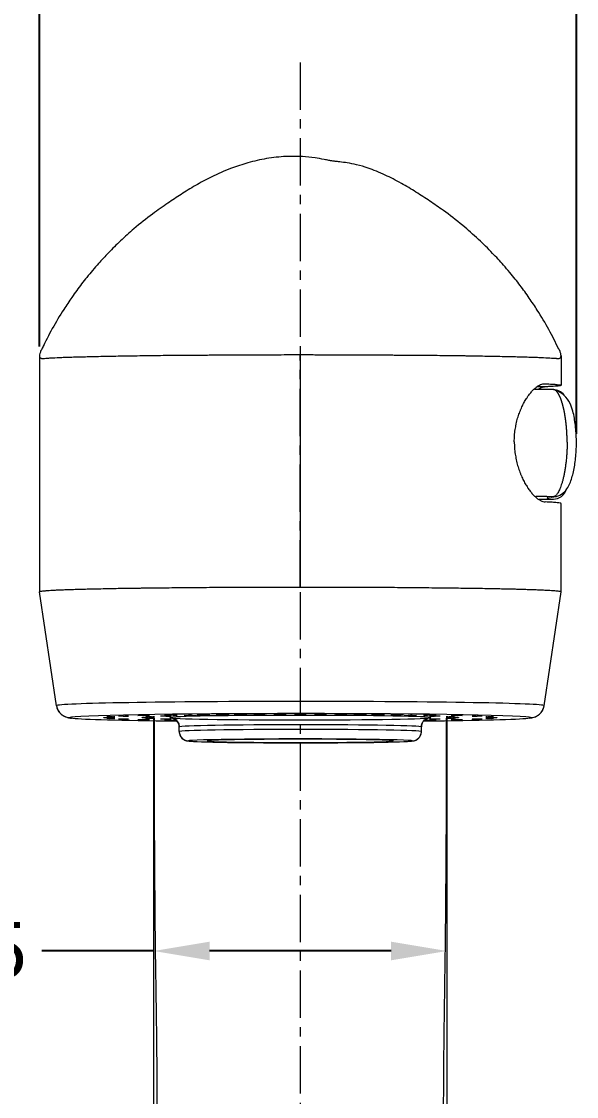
# Model space of a CAD drawing. Header units: millimetres. Extents: x 7368 to 7962, y 1333 to 2173.
# Drawn here: x 7427.4 to 7487, y 1880.9 to 1996.4 of the extents above; entities that cross this region are included whole.
import ezdxf

# ---------------------------------------------------------------- set-up
doc = ezdxf.new("R2010")
doc.units = ezdxf.units.MM
doc.linetypes.add('CENTERX2', pattern=[20.32, 12.7, -2.54, 2.54, -2.54])
doc.layers.get('Defpoints').update_dxf_attribs({"color": 3})
doc.layers.add('CENTER', color=1, linetype='CENTERX2', lineweight=15)
doc.layers.add('DIM', color=3, linetype='Continuous', lineweight=9)
doc.styles.get("Standard").update_dxf_attribs({"font": 'arial.ttf'})
doc.dimstyles.new('DIMSTYLE_1', dxfattribs={"dimtxt": 6, "dimasz": 6, "dimexe": 1, "dimexo": 1, "dimgap": 2, "dimtad": 1, "dimtih": 1, "dimtoh": 1, "dimdec": 1, "dimdsep": 46, "dimtxsty": 'Standard', "dimcen": 0, "dimclrd": 3, "dimclre": 3, "dimclrt": 4, "dimazin": 0, "dimtp": 0.3, "dimtm": 0.3, "dimtfac": 1, "dimtdec": 1, "dimtofl": 0, "dimtmove": 0, "dimatfit": 3, "dimfxl": 1, "dimtolj": 1, "dimtzin": 0, "dimarcsym": 0})

# ---------------------------------------------------------------- blocks, each defined once
blk = doc.blocks.new('*D37')
at = {"layer": 'Defpoints', "color": 0, "transparency": 16777216}
for p in [(7487.02, 2011.3), (7429.37, 1960.51), (7487.02, 1951.14)]:
    blk.add_point(p, dxfattribs=at)
at = {"layer": 'DIM', "color": 3, "lineweight": -2, "transparency": 16777216}
for p, q in [((7429.37, 1961.51), (7429.37, 2012.3)), ((7487.02, 1952.14), (7487.02, 2012.3)), ((7435.37, 2011.3), (7448.4, 2011.3)), ((7481.02, 2011.3), (7467.99, 2011.3))]:
    blk.add_line(p, q, dxfattribs=at)
at = {"layer": 'DIM', "color": 3, "transparency": 16777216}
for points in [[(7435.37, 2012.3), (7435.37, 2010.3), (7429.37, 2011.3)], [(7481.02, 2012.3), (7481.02, 2010.3), (7487.02, 2011.3)]]:
    blk.add_solid(points, dxfattribs=at)
at = {"layer": 'DIM', "color": 4, "transparency": 16777216, "insert": (7458.2, 2011.3), "char_height": 6, "attachment_point": 5}
blk.add_mtext('\\A1;57.6', dxfattribs=at)
blk = doc.blocks.new('*D38')
at = {"layer": 'Defpoints', "color": 0, "transparency": 16777216}
for p in [(7441.62, 1896.57), (7473.12, 1896.57), (7473.12, 1896.57)]:
    blk.add_point(p, dxfattribs=at)
at = {"layer": 'DIM', "color": 3, "lineweight": -2, "transparency": 16777216}
for p, q in [((7441.62, 1896.57), (7429.62, 1896.57)), ((7467.12, 1896.57), (7447.62, 1896.57))]:
    blk.add_line(p, q, dxfattribs=at)
at = {"layer": 'DIM', "color": 3, "transparency": 16777216}
for points in [[(7447.62, 1897.57), (7447.62, 1895.57), (7441.62, 1896.57)], [(7467.12, 1897.57), (7467.12, 1895.57), (7473.12, 1896.57)]]:
    blk.add_solid(points, dxfattribs=at)
at = {"layer": 'DIM', "color": 4, "transparency": 16777216, "insert": (7416.54, 1896.57), "char_height": 6, "attachment_point": 5}
blk.add_mtext('\\A1;%%C31.5', dxfattribs=at)

msp = doc.modelspace()

# ---------------------------------------------------------------- linework, layer by layer
at = {"linetype": 'Continuous', "lineweight": 18, "extrusion": (0, 1, 0)}
for p, q in [((7429.37, 1960.51), (7429.37, 1947.82)), ((7429.37, 1947.82), (7429.37, 1935.14)), ((7485.37, 1935.14), (7485.37, 1944.64)), ((7431.18, 1922.92), (7429.37, 1935.14)), ((7483.56, 1922.92), (7485.37, 1935.14)), ((7436.28, 1921.63), (7436.28, 1921.65)), ((7436.28, 1921.65), (7436.88, 1921.65)), ((7436.88, 1921.63), (7436.28, 1921.63)), ((7437.2, 1921.71), (7436.61, 1921.71)), ((7436.61, 1921.58), (7437.2, 1921.58)), ((7436.87, 1921.73), (7437.46, 1921.73)), ((7436.87, 1921.65), (7436.87, 1921.64)), ((7436.87, 1921.56), (7436.87, 1921.58)), ((7437.46, 1921.56), (7436.87, 1921.56)), ((7437.2, 1921.73), (7437.2, 1921.71)), ((7438.4, 1921.78), (7437.85, 1921.78)), ((7438.36, 1921.8), (7438.91, 1921.8)), ((7438.4, 1921.8), (7438.4, 1921.78)), ((7440.43, 1921.84), (7439.94, 1921.85)), ((7440.38, 1921.63), (7440.38, 1921.65)), ((7440.38, 1921.65), (7440.98, 1921.65)), ((7440.98, 1921.63), (7440.38, 1921.63)), ((7440.43, 1921.86), (7440.43, 1921.84)), ((7440.68, 1921.87), (7441.16, 1921.86)), ((7441.38, 1921.71), (7440.8, 1921.71)), ((7440.8, 1921.58), (7441.38, 1921.58)), ((7440.97, 1921.65), (7440.97, 1921.64)), ((7441.12, 1921.73), (7441.7, 1921.73)), ((7441.12, 1921.56), (7441.12, 1921.58)), ((7441.7, 1921.56), (7441.12, 1921.56)), ((7441.38, 1921.73), (7441.38, 1921.71)), ((7442.87, 1921.78), (7442.35, 1921.78)), ((7443.2, 1921.9), (7442.79, 1921.91)), ((7442.87, 1921.8), (7442.87, 1921.78)), ((7442.97, 1921.8), (7443.49, 1921.8)), ((7443.2, 1921.92), (7443.2, 1921.9)), ((7443.72, 1921.92), (7444.13, 1921.92)), ((7445.34, 1921.84), (7444.92, 1921.85)), ((7445.34, 1921.85), (7445.34, 1921.84)), ((7445.8, 1921.86), (7446.23, 1921.85)), ((7446.59, 1921.95), (7446.28, 1921.96)), ((7446.59, 1921.96), (7446.59, 1921.95)), ((7447.37, 1921.97), (7447.67, 1921.96)), ((7448.64, 1921.89), (7448.34, 1921.89)), ((7448.64, 1921.9), (7448.64, 1921.89)), ((7449.42, 1921.91), (7449.72, 1921.9)), ((7450.45, 1921.98), (7450.26, 1921.99)), ((7450.45, 1921.99), (7450.45, 1921.98)), ((7451.45, 1922), (7451.63, 1921.99)), ((7452.53, 1921.92), (7452.37, 1921.93)), ((7452.53, 1921.93), (7452.53, 1921.92)), ((7453.58, 1921.93), (7453.73, 1921.92)), ((7454.61, 1922), (7454.55, 1922.01)), ((7454.61, 1922.01), (7454.61, 1922)), ((7455.79, 1922.01), (7455.85, 1922)), ((7456.75, 1921.93), (7456.75, 1921.94)), ((7458, 1921.94), (7458, 1921.93)), ((7458.89, 1922), (7458.95, 1922.01)), ((7460.13, 1922), (7460.13, 1922.01)), ((7460.2, 1922.01), (7460.13, 1922)), ((7461.01, 1921.92), (7461.16, 1921.93)), ((7462.22, 1921.92), (7462.22, 1921.93)), ((7462.37, 1921.93), (7462.22, 1921.92)), ((7463.11, 1921.99), (7463.29, 1922)), ((7464.3, 1921.98), (7464.3, 1921.99)), ((7464.48, 1921.99), (7464.3, 1921.98)), ((7465.02, 1921.9), (7465.32, 1921.91)), ((7466.11, 1921.89), (7466.11, 1921.9)), ((7466.41, 1921.89), (7466.11, 1921.89)), ((7467.08, 1921.96), (7467.38, 1921.97)), ((7468.16, 1921.95), (7468.16, 1921.96)), ((7468.46, 1921.96), (7468.16, 1921.95)), ((7468.52, 1921.85), (7468.94, 1921.86)), ((7469.4, 1921.84), (7469.4, 1921.85)), ((7469.83, 1921.85), (7469.4, 1921.84)), ((7470.62, 1921.92), (7471.02, 1921.92)), ((7471.25, 1921.8), (7471.77, 1921.8)), ((7471.55, 1921.9), (7471.55, 1921.92)), ((7471.95, 1921.91), (7471.55, 1921.9)), ((7471.88, 1921.78), (7471.88, 1921.8)), ((7472.4, 1921.78), (7471.88, 1921.78)), ((7473.04, 1921.73), (7473.62, 1921.73)), ((7473.62, 1921.56), (7473.04, 1921.56)), ((7473.36, 1921.71), (7473.36, 1921.73)), ((7473.94, 1921.71), (7473.36, 1921.71)), ((7473.36, 1921.58), (7473.94, 1921.58)), ((7473.58, 1921.86), (7474.07, 1921.87)), ((7473.62, 1921.58), (7473.62, 1921.56)), ((7473.76, 1921.65), (7474.36, 1921.65)), ((7474.36, 1921.63), (7473.76, 1921.63)), ((7473.77, 1921.64), (7473.77, 1921.65)), ((7474.32, 1921.84), (7474.32, 1921.86)), ((7474.8, 1921.85), (7474.32, 1921.84)), ((7474.36, 1921.65), (7474.36, 1921.63)), ((7475.84, 1921.8), (7476.38, 1921.8)), ((7476.34, 1921.78), (7476.34, 1921.8)), ((7476.89, 1921.78), (7476.34, 1921.78)), ((7477.28, 1921.73), (7477.87, 1921.73)), ((7477.87, 1921.56), (7477.28, 1921.56)), ((7477.54, 1921.71), (7477.54, 1921.73)), ((7478.13, 1921.71), (7477.54, 1921.71)), ((7477.54, 1921.58), (7478.13, 1921.58)), ((7477.86, 1921.65), (7478.46, 1921.65)), ((7478.46, 1921.63), (7477.86, 1921.63)), ((7477.87, 1921.64), (7477.87, 1921.65)), ((7477.87, 1921.58), (7477.87, 1921.56)), ((7478.46, 1921.65), (7478.46, 1921.63)), ((7437.85, 1921.5), (7438.4, 1921.51)), ((7438.36, 1921.48), (7438.36, 1921.51)), ((7438.91, 1921.49), (7438.36, 1921.48)), ((7439.94, 1921.44), (7440.43, 1921.44)), ((7440.68, 1921.42), (7440.68, 1921.44)), ((7441.16, 1921.42), (7440.68, 1921.42)), ((7442.35, 1921.5), (7442.87, 1921.51)), ((7442.79, 1921.38), (7443.2, 1921.38)), ((7442.97, 1921.49), (7442.97, 1921.51)), ((7443.49, 1921.49), (7442.97, 1921.49)), ((7443.72, 1921.36), (7443.72, 1921.38)), ((7444.13, 1921.37), (7443.72, 1921.36)), ((7444.37, 1920.14), (7444.37, 1920.64)), ((7470.37, 1920.14), (7470.37, 1920.64)), ((7471.02, 1921.36), (7470.62, 1921.37)), ((7471.02, 1921.38), (7471.02, 1921.36)), ((7471.77, 1921.49), (7471.25, 1921.49)), ((7471.55, 1921.38), (7471.95, 1921.38)), ((7471.77, 1921.51), (7471.77, 1921.49)), ((7471.88, 1921.51), (7472.4, 1921.5)), ((7474.07, 1921.42), (7473.58, 1921.42)), ((7474.07, 1921.44), (7474.07, 1921.42)), ((7474.32, 1921.44), (7474.8, 1921.44)), ((7476.38, 1921.48), (7475.84, 1921.49)), ((7476.34, 1921.51), (7476.89, 1921.5)), ((7476.38, 1921.51), (7476.38, 1921.48))]:
    msp.add_line(p, q, dxfattribs=at)
at = {"linetype": 'Continuous', "lineweight": 13, "extrusion": (0, 1, 0)}
msp.add_line((7483.61, 1957.17), (7482.77, 1957.17), dxfattribs=at)
at = {"linetype": 'Continuous', "lineweight": 18}
for centre, major_axis, ratio, start_param, end_param in [((7474.37, 1956.39), (-29.3, 0), 0.017452, 4.35794, 4.430701), ((7484.54, 1955.37), (-0.14, 1.49), 0.983747, 5.286972, 6.185835), ((7484.54, 1946.61), (0.14, 1.49), 0.983747, 3.238943, 4.499678), ((7474.37, 1944.89), (29.3, 0), 0.017452, 1.216347, 1.283914), ((7474.37, 1945.59), (29.3, 0), 0.017452, 5.012685, 5.066838), ((7484.54, 1946.87), (-0.14, 1.49), 0.983747, 3.044243, 3.268179), ((7457.37, 1935.14), (-28, 0), 0.017452, 3.141593, 6.283185), ((7457.37, 1922.92), (26.19, 0), 0.017452, 6.276686, 6.283185), ((7457.37, 1921.64), (24.71, 0), 0.017452, 0, 3.135093), ((7457.37, 1921.64), (-24.71, 0), 0.017452, 0.154256, 1.001173), ((7457.37, 1921.64), (-21.1, 0), 0.017452, 6.25356, 6.31281), ((7457.37, 1921.64), (-21.1, 0), 0.017452, 6.044121, 6.103371), ((7457.37, 1921.64), (-21.1, 0), 0.017452, 0.179814, 0.239065), ((7457.37, 1921.64), (20.5, 0), 0.017452, 3.1111, 3.172085), ((7457.37, 1921.64), (20.5, 0), 0.017452, 2.901661, 2.962646), ((7457.37, 1921.64), (20.5, 0), 0.017452, 3.32054, 3.381525), ((7457.37, 1921.64), (-21.1, 0), 0.017452, 5.834681, 5.893931), ((7457.37, 1921.64), (20.5, 0), 0.017452, 2.692221, 2.753206), ((7457.37, 1921.64), (-21.1, 0), 0.017452, 5.625242, 5.684492), ((7457.37, 1921.64), (-17, 0), 0.017452, 6.246412, 6.319958), ((7457.37, 1921.64), (20.5, 0), 0.017452, 2.482782, 2.543767), ((7457.37, 1921.64), (-17, 0), 0.017452, 5.984613, 6.058159), ((7457.37, 1921.64), (-17, 0), 0.017452, 0.225026, 0.298572), ((7457.37, 1921.64), (16.4, 0), 0.017452, 3.103474, 3.179712), ((7457.37, 1921.64), (16.4, 0), 0.017452, 2.841674, 2.917912), ((7457.37, 1921.64), (16.4, 0), 0.017452, 3.365273, 3.441511), ((7457.37, 1921.64), (-17, 0), 0.017452, 5.722814, 5.79636), ((7457.37, 1921.64), (-21.1, 0), 0.017452, 5.415802, 5.475052), ((7457.37, 1921.64), (16.4, 0), 0.017452, 2.579875, 2.656113), ((7457.37, 1921.64), (20.5, 0), 0.017452, 2.273342, 2.334327), ((7457.37, 1921.64), (-14, 0), 0.017452, 3.141593, 6.273629), ((7457.37, 1921.64), (-14, 0), 0.017452, 0, 0.224724), ((7457.37, 1921.64), (-17, 0), 0.017452, 5.461014, 5.53456), ((7457.37, 1921.64), (16.4, 0), 0.017452, 2.318076, 2.394313), ((7457.37, 1921.64), (-21.1, 0), 0.017452, 5.206363, 5.265613), ((7457.37, 1921.64), (20.5, 0), 0.017452, 2.063903, 2.124888), ((7457.37, 1921.64), (-17, 0), 0.017452, 5.199215, 5.272761), ((7457.37, 1921.64), (16.4, 0), 0.017452, 2.056276, 2.132514), ((7457.37, 1921.64), (-21.1, 0), 0.017452, 4.996923, 5.056173), ((7457.37, 1921.64), (20.5, 0), 0.017452, 1.854463, 1.915448), ((7457.37, 1921.64), (-17, 0), 0.017452, 4.937415, 5.010961), ((7457.37, 1921.64), (16.4, 0), 0.017452, 1.794477, 1.870715), ((7457.37, 1921.64), (-21.1, 0), 0.017452, 4.787484, 4.846734), ((7457.37, 1921.64), (20.5, 0), 0.017452, 1.645024, 1.706009), ((7457.37, 1921.64), (-17, 0), 0.017452, 4.675616, 4.749162), ((7457.37, 1921.64), (16.4, 0), 0.017452, 1.532677, 1.608915), ((7457.37, 1921.64), (20.5, 0), 0.017452, 1.435584, 1.496569), ((7457.37, 1921.64), (-21.1, 0), 0.017452, 4.578044, 4.637294), ((7457.37, 1921.64), (16.4, 0), 0.017452, 1.270878, 1.347116), ((7457.37, 1921.64), (-17, 0), 0.017452, 4.413817, 4.487363), ((7457.37, 1921.64), (20.5, 0), 0.017452, 1.226145, 1.28713), ((7457.37, 1921.64), (-21.1, 0), 0.017452, 4.368605, 4.427855), ((7457.37, 1921.64), (16.4, 0), 0.017452, 1.009079, 1.085317), ((7457.37, 1921.64), (-17, 0), 0.017452, 4.152017, 4.225563), ((7457.37, 1921.64), (20.5, 0), 0.017452, 1.016705, 1.07769), ((7457.37, 1921.64), (-21.1, 0), 0.017452, 4.159165, 4.218415), ((7457.37, 1921.64), (16.4, 0), 0.017452, 0.747279, 0.823517), ((7457.37, 1921.64), (-17, 0), 0.017452, 3.890218, 3.963764), ((7457.37, 1921.64), (20.5, 0), 0.017452, 0.807266, 0.868251), ((7457.37, 1921.64), (-24.71, 0), 0.017452, 2.139946, 2.993279), ((7457.37, 1921.64), (-21.1, 0), 0.017452, 3.949726, 4.008976), ((7457.37, 1921.64), (16.4, 0), 0.017452, 0.48548, 0.561718), ((7457.37, 1921.64), (-17, 0), 0.017452, 3.628418, 3.701964), ((7457.37, 1921.64), (16.4, 0), 0.017452, 0.22368, 0.299918), ((7457.37, 1921.64), (16.4, 0), 0.017452, 5.983267, 6.059505), ((7457.37, 1921.64), (20.5, 0), 0.017452, 0.597826, 0.658811), ((7457.37, 1921.64), (-17, 0), 0.017452, 3.366619, 3.440165), ((7457.37, 1921.64), (-17, 0), 0.017452, 2.84302, 2.916566), ((7457.37, 1921.64), (16.4, 0), 0.017452, 6.245066, 6.321304), ((7457.37, 1921.64), (-21.1, 0), 0.017452, 3.740286, 3.799536), ((7457.37, 1921.64), (-17, 0), 0.017452, 3.10482, 3.178366), ((7457.37, 1921.64), (20.5, 0), 0.017452, 0.388386, 0.449372), ((7457.37, 1921.64), (-21.1, 0), 0.017452, 3.530846, 3.590097), ((7457.37, 1921.64), (20.5, 0), 0.017452, 0.178947, 0.239932), ((7457.37, 1921.64), (20.5, 0), 0.017452, 6.043253, 6.104238), ((7457.37, 1921.64), (20.5, 0), 0.017452, 6.252693, 6.313678), ((7457.37, 1921.64), (-21.1, 0), 0.017452, 3.321407, 3.380657), ((7457.37, 1921.64), (-21.1, 0), 0.017452, 2.902528, 2.961778), ((7457.37, 1921.64), (-21.1, 0), 0.017452, 3.111967, 3.171218), ((7457.37, 1921.64), (-21.1, 0), 0.017452, 0.389254, 0.448504), ((7457.37, 1921.64), (20.5, 0), 0.017452, 3.529979, 3.590964), ((7457.37, 1921.64), (-21.1, 0), 0.017452, 0.598693, 0.657944), ((7457.37, 1921.64), (20.5, 0), 0.017452, 3.739419, 3.800404), ((7457.37, 1921.64), (-17, 0), 0.017452, 0.486826, 0.560372), ((7457.37, 1921.64), (-21.1, 0), 0.017452, 0.808133, 0.867383), ((7457.37, 1921.64), (16.4, 0), 0.017452, 3.627072, 3.70331), ((7457.37, 1921.64), (20.5, 0), 0.017452, 3.948858, 4.009843), ((7457.37, 1921.64), (20.5, 0), 0.017452, 5.414935, 5.47592), ((7457.37, 1921.64), (-21.1, 0), 0.017452, 2.274209, 2.33346), ((7457.37, 1921.64), (16.4, 0), 0.017452, 5.721468, 5.797706), ((7457.37, 1921.64), (-17, 0), 0.017452, 2.581221, 2.654767), ((7457.37, 1921.64), (20.5, 0), 0.017452, 5.624374, 5.685359), ((7457.37, 1921.64), (-21.1, 0), 0.017452, 2.483649, 2.542899), ((7457.37, 1921.64), (20.5, 0), 0.017452, 5.833814, 5.894799), ((7457.37, 1921.64), (-21.1, 0), 0.017452, 2.693088, 2.752339), ((7457.37, 1919.14), (12, 0), 0.017452, 0, 3.141593), ((7457.37, 1919.14), (-10, 0), 0.017452, 3.141593, 6.283185), ((7457.37, 1920.14), (13, 0), 0.017452, 6.273629, 6.283185), ((7457.37, 1919.14), (12, 0), 0.017452, 3.241535, 6.283185), ((7457.37, 1919.14), (-10, 0), 0.017452, 0, 3.141593)]:
    msp.add_ellipse(centre, major_axis=major_axis, ratio=ratio, start_param=start_param, end_param=end_param, dxfattribs=at)
at = {"linetype": 'Continuous', "lineweight": 13}
for centre, major_axis, ratio, start_param, end_param in [((7525.43, 1945.24), (-41.56, 0), 0.017452, 6.103484, 6.462886), ((7457.37, 1922.92), (26.19, 0), 0.017452, 0, 3.135093), ((7457.37, 1922.92), (26.19, 0), 0.017452, 3.135093, 3.141593), ((7432.67, 1923.14), (-1.5, 0), 0.999848, 0.147078, 1.570796), ((7482.08, 1923.14), (1.5, 0), 0.999848, 4.712389, 6.136107), ((7457.37, 1921.64), (24.71, 0), 0.017452, 0, 3.135093), ((7457.37, 1921.64), (-24.71, 0), 0.017452, 6.276686, 6.283185), ((7457.37, 1921.64), (-24.71, 0), 0.017452, 0, 0.154256), ((7457.37, 1921.64), (-14, 0), 0.017452, 3.141593, 6.273629), ((7457.37, 1921.64), (-14, 0), 0.017452, 6.273629, 6.283185), ((7443.37, 1920.64), (1, 0), 0.999848, 0, 1.570796), ((7457.37, 1921.64), (-14, 0), 0.017452, 0, 3.132036), ((7471.37, 1920.64), (-1, 0), 0.999848, 4.712389, 6.283185), ((7457.37, 1921.64), (-14, 0), 0.017452, 3.093767, 3.132036), ((7457.37, 1921.64), (-14, 0), 0.017452, 3.132036, 3.141593), ((7457.37, 1921.64), (-24.71, 0), 0.017452, 2.993279, 3.135093), ((7457.37, 1921.64), (24.71, 0), 0.017452, 6.276686, 6.283185), ((7457.37, 1920.64), (-13, 0), 0.017452, 3.141593, 6.273629), ((7457.37, 1920.64), (-13, 0), 0.017452, 6.273629, 6.283185), ((7457.37, 1920.14), (13, 0), 0.017452, 0, 3.132036), ((7457.37, 1920.14), (13, 0), 0.017452, 3.132036, 3.141593), ((7445.37, 1920.14), (-1, 0), 0.999848, 0, 1.570796), ((7457.37, 1919.14), (12, 0), 0.017452, 0, 3.141593), ((7469.37, 1920.14), (1, 0), 0.999848, 4.712389, 6.283185), ((7457.37, 1919.14), (12, 0), 0.017452, 3.141593, 3.241535)]:
    msp.add_ellipse(centre, major_axis=major_axis, ratio=ratio, start_param=start_param, end_param=end_param, dxfattribs=at)
at = {"linetype": 'Continuous', "lineweight": 18}
for points, knots in [([(7485.11, 1961.25), (7484.78, 1961.95), (7484.07, 1963.36), (7482.99, 1965.18), (7482.09, 1966.53), (7481.48, 1967.39), (7480.98, 1968.07), (7480.44, 1968.76), (7479.84, 1969.49), (7479.01, 1970.45), (7477.91, 1971.65), (7476.46, 1973.08), (7474.67, 1974.66), (7472.81, 1976.07), (7471.31, 1977.1), (7469.81, 1978.1), (7468.09, 1979.12), (7466.36, 1980.01), (7464.79, 1980.65), (7463.51, 1981.02), (7462.51, 1981.22), (7461.76, 1981.32), (7461.25, 1981.38), (7460.96, 1981.41), (7460.8, 1981.43), (7460.69, 1981.45), (7460.58, 1981.47), (7460.32, 1981.52), (7459.75, 1981.64), (7458.81, 1981.79), (7457.45, 1981.93), (7455.71, 1981.94), (7453.75, 1981.73), (7451.79, 1981.28), (7449.8, 1980.62), (7447.89, 1979.78), (7446.11, 1978.81), (7444.55, 1977.85), (7443.12, 1976.9), (7441.42, 1975.7), (7439.68, 1974.32), (7438.11, 1972.91), (7436.84, 1971.66), (7435.65, 1970.37), (7434.45, 1968.96), (7433.51, 1967.74), (7432.71, 1966.62), (7431.81, 1965.26), (7430.71, 1963.43), (7429.99, 1962.02), (7429.65, 1961.29)], [0, 0, 0, 0, 0.026578, 0.054519, 0.072504, 0.082495, 0.091953, 0.101735, 0.111861, 0.123301, 0.143649, 0.16998, 0.199441, 0.236021, 0.265164, 0.292912, 0.320932, 0.35476, 0.395138, 0.424124, 0.447237, 0.463751, 0.471938, 0.474755, 0.476812, 0.477615, 0.478361, 0.48027, 0.486216, 0.49892, 0.517275, 0.541446, 0.571093, 0.599889, 0.625985, 0.659831, 0.688599, 0.716522, 0.743886, 0.773814, 0.808204, 0.833498, 0.856217, 0.874634, 0.896, 0.916158, 0.92686, 0.944995, 0.972363, 1, 1, 1, 1]), ([(7429.85, 1961.69), (7429.84, 1961.67), (7429.83, 1961.66), (7429.77, 1961.57), (7429.74, 1961.5), (7429.63, 1961.3), (7429.57, 1961.18), (7429.5, 1961), (7429.47, 1960.95), (7429.44, 1960.84), (7429.42, 1960.79), (7429.38, 1960.66), (7429.37, 1960.58), (7429.37, 1960.51)], [0, 0, 0, 0, 0.032213, 0.032213, 0.170469, 0.170469, 0.446979, 0.446979, 0.585234, 0.585234, 0.72349, 0.72349, 1, 1, 1, 1]), ([(7485.37, 1960.51), (7485.37, 1960.58), (7485.36, 1960.66), (7485.32, 1960.79), (7485.31, 1960.84), (7485.27, 1960.95), (7485.25, 1961), (7485.2, 1961.12), (7485.17, 1961.18), (7485.14, 1961.25), (7485.13, 1961.26), (7485.13, 1961.26)], [0, 0, 0, 0, 0.390892, 0.390892, 0.586338, 0.586338, 0.781785, 0.781785, 0.977231, 0.977231, 1, 1, 1, 1]), ([(7429.37, 1960.51), (7429.37, 1960.44), (7429.38, 1960.39), (7429.43, 1960.3), (7429.46, 1960.27), (7429.53, 1960.24), (7429.57, 1960.23), (7429.61, 1960.22), (7429.64, 1960.22), (7429.66, 1960.22), (7429.71, 1960.21), (7429.76, 1960.22), (7429.82, 1960.22), (7429.86, 1960.23), (7429.88, 1960.23), (7430, 1960.24), (7430.1, 1960.25), (7430.24, 1960.26), (7430.27, 1960.26), (7430.32, 1960.26), (7430.41, 1960.27), (7430.51, 1960.28), (7430.84, 1960.29), (7431.15, 1960.31), (7431.68, 1960.33), (7432.05, 1960.35), (7432.46, 1960.36), (7432.78, 1960.37), (7432.95, 1960.38), (7433.12, 1960.38), (7433.24, 1960.39), (7433.3, 1960.39), (7433.59, 1960.4), (7433.84, 1960.4), (7434.6, 1960.42), (7435.14, 1960.43), (7436.29, 1960.46), (7436.91, 1960.47), (7437.87, 1960.49), (7438.21, 1960.49), (7438.72, 1960.5), (7438.89, 1960.51), (7439.15, 1960.51), (7439.24, 1960.51), (7439.41, 1960.51), (7439.86, 1960.52), (7440.67, 1960.53), (7441.79, 1960.55), (7442.94, 1960.56), (7444.13, 1960.57), (7444.94, 1960.58), (7445.77, 1960.58), (7446.19, 1960.59), (7446.82, 1960.59), (7447.04, 1960.59), (7447.36, 1960.59), (7447.47, 1960.59), (7447.68, 1960.6), (7448.22, 1960.6), (7449.21, 1960.6), (7450.53, 1960.61), (7451.43, 1960.61), (7452, 1960.62), (7452.11, 1960.62), (7452.34, 1960.62), (7452.68, 1960.62), (7453.02, 1960.62), (7453.7, 1960.62), (7454.16, 1960.62), (7455.07, 1960.62), (7455.53, 1960.63), (7456.22, 1960.63), (7456.56, 1960.63), (7456.97, 1960.63), (7457.17, 1960.63), (7457.27, 1960.63), (7457.32, 1960.63), (7457.35, 1960.63), (7457.36, 1960.63), (7457.36, 1960.63), (7457.37, 1960.63), (7457.37, 1960.63)], [0, 0, 0, 0, 0.03125, 0.03125, 0.0625, 0.0625, 0.078125, 0.085937, 0.085937, 0.09375, 0.09375, 0.109375, 0.117187, 0.117187, 0.125, 0.125, 0.15625, 0.15625, 0.164062, 0.164062, 0.171875, 0.1875, 0.1875, 0.25, 0.25, 0.28125, 0.3125, 0.3125, 0.328125, 0.335937, 0.335937, 0.34375, 0.34375, 0.375, 0.375, 0.4375, 0.4375, 0.5, 0.5, 0.53125, 0.53125, 0.546875, 0.546875, 0.554687, 0.554687, 0.5625, 0.59375, 0.625, 0.65625, 0.6875, 0.71875, 0.71875, 0.75, 0.75, 0.765625, 0.765625, 0.773437, 0.773437, 0.78125, 0.8125, 0.84375, 0.875, 0.875, 0.882813, 0.882813, 0.890625, 0.90625, 0.90625, 0.9375, 0.9375, 0.96875, 0.96875, 0.984375, 0.992188, 0.996094, 0.998047, 0.999023, 0.999512, 0.999756, 0.999756, 1, 1, 1, 1]), ([(7457.37, 1960.63), (7457.37, 1960.63), (7457.38, 1960.63), (7457.38, 1960.63), (7457.38, 1960.63), (7457.4, 1960.63), (7457.42, 1960.63), (7457.47, 1960.63), (7457.57, 1960.63), (7457.78, 1960.63), (7457.95, 1960.63), (7458.29, 1960.63), (7458.76, 1960.63), (7459.33, 1960.62), (7459.68, 1960.62), (7459.91, 1960.62), (7460.02, 1960.62), (7460.6, 1960.62), (7461.05, 1960.62), (7461.96, 1960.62), (7462.86, 1960.62), (7464.2, 1960.61), (7465.52, 1960.6), (7466.39, 1960.6), (7467.04, 1960.6), (7467.36, 1960.59), (7467.68, 1960.59), (7467.9, 1960.59), (7468, 1960.59), (7468.54, 1960.59), (7468.96, 1960.58), (7469.79, 1960.58), (7470.6, 1960.57), (7471.79, 1960.56), (7472.95, 1960.55), (7473.7, 1960.54), (7474.25, 1960.53), (7474.53, 1960.52), (7474.8, 1960.52), (7474.98, 1960.52), (7475.07, 1960.52), (7475.51, 1960.51), (7476.21, 1960.5), (7476.87, 1960.49), (7477.84, 1960.47), (7478.45, 1960.46), (7479.61, 1960.43), (7480.15, 1960.42), (7480.79, 1960.41), (7480.91, 1960.4), (7481.09, 1960.4), (7481.16, 1960.4), (7481.28, 1960.39), (7481.34, 1960.39), (7481.63, 1960.38), (7482.08, 1960.37), (7482.7, 1960.35), (7483.07, 1960.33), (7483.59, 1960.31), (7483.9, 1960.29), (7484.3, 1960.27), (7484.42, 1960.26), (7484.59, 1960.25), (7484.64, 1960.25), (7484.74, 1960.24), (7484.79, 1960.24), (7484.86, 1960.23), (7484.88, 1960.23), (7484.92, 1960.22), (7484.98, 1960.22), (7485.04, 1960.21), (7485.09, 1960.22), (7485.1, 1960.22), (7485.13, 1960.22), (7485.18, 1960.23), (7485.22, 1960.24), (7485.28, 1960.27), (7485.32, 1960.3), (7485.36, 1960.39), (7485.37, 1960.44), (7485.37, 1960.51)], [0, 0, 0, 0, 0.000122, 0.000122, 0.000244, 0.000488, 0.000977, 0.001953, 0.003906, 0.007812, 0.015625, 0.015625, 0.03125, 0.046875, 0.054687, 0.054687, 0.0625, 0.0625, 0.09375, 0.09375, 0.125, 0.15625, 0.1875, 0.21875, 0.21875, 0.234375, 0.242187, 0.242187, 0.25, 0.25, 0.28125, 0.28125, 0.3125, 0.34375, 0.375, 0.40625, 0.40625, 0.421875, 0.429687, 0.429687, 0.4375, 0.4375, 0.46875, 0.5, 0.5, 0.5625, 0.5625, 0.625, 0.625, 0.640625, 0.640625, 0.648437, 0.648437, 0.65625, 0.65625, 0.6875, 0.71875, 0.75, 0.75, 0.8125, 0.8125, 0.84375, 0.84375, 0.859375, 0.859375, 0.875, 0.875, 0.882812, 0.882812, 0.890625, 0.90625, 0.90625, 0.914062, 0.914062, 0.921875, 0.9375, 0.9375, 0.96875, 0.96875, 1, 1, 1, 1]), ([(7480.35, 1951.27), (7480.35, 1951.49), (7480.36, 1951.71), (7480.39, 1952.15), (7480.41, 1952.36), (7480.46, 1952.68), (7480.48, 1952.78), (7480.51, 1952.94), (7480.52, 1952.99), (7480.54, 1953.1), (7480.55, 1953.15), (7480.6, 1953.41), (7480.65, 1953.61), (7480.77, 1953.99), (7480.83, 1954.18), (7480.93, 1954.45), (7480.96, 1954.54), (7481.02, 1954.67), (7481.03, 1954.72), (7481.07, 1954.8), (7481.09, 1954.85), (7481.18, 1955.06), (7481.26, 1955.22), (7481.42, 1955.52), (7481.5, 1955.67), (7481.63, 1955.88), (7481.67, 1955.94), (7481.74, 1956.04), (7481.76, 1956.08), (7481.81, 1956.14), (7481.83, 1956.17), (7481.94, 1956.32), (7482.03, 1956.44), (7482.21, 1956.65), (7482.29, 1956.75), (7482.47, 1956.93), (7482.56, 1957.01), (7482.67, 1957.1), (7482.7, 1957.12), (7482.74, 1957.15), (7482.76, 1957.17), (7482.83, 1957.22), (7482.87, 1957.25), (7483.01, 1957.33), (7483.09, 1957.37), (7483.26, 1957.44), (7483.34, 1957.47), (7483.5, 1957.5), (7483.58, 1957.51), (7483.66, 1957.51)], [0, 0, 0, 0, 0.0625, 0.0625, 0.125, 0.125, 0.15625, 0.15625, 0.171875, 0.171875, 0.1875, 0.1875, 0.25, 0.25, 0.3125, 0.3125, 0.34375, 0.34375, 0.359375, 0.359375, 0.375, 0.375, 0.4375, 0.4375, 0.5, 0.5, 0.53125, 0.53125, 0.546875, 0.546875, 0.5625, 0.5625, 0.625, 0.625, 0.6875, 0.6875, 0.75, 0.75, 0.765625, 0.765625, 0.78125, 0.78125, 0.8125, 0.8125, 0.875, 0.875, 0.9375, 0.9375, 1, 1, 1, 1]), ([(7485.37, 1957.34), (7485.37, 1957.33), (7485.36, 1957.32), (7485.33, 1957.31), (7485.3, 1957.3), (7485.22, 1957.29), (7485.18, 1957.28), (7485.1, 1957.27), (7485.05, 1957.26), (7485, 1957.26), (7484.97, 1957.26), (7484.95, 1957.25), (7484.79, 1957.24), (7484.6, 1957.22), (7484.27, 1957.2), (7484.15, 1957.2), (7483.9, 1957.18), (7483.76, 1957.18), (7483.61, 1957.17)], [0, 0, 0, 0, 0.125, 0.125, 0.25, 0.25, 0.375, 0.375, 0.4375, 0.46875, 0.46875, 0.5, 0.5, 0.75, 0.75, 0.875, 0.875, 1, 1, 1, 1]), ([(7483.66, 1957.51), (7483.94, 1957.49), (7484.19, 1957.48), (7484.62, 1957.45), (7484.8, 1957.44), (7485.08, 1957.41), (7485.19, 1957.4), (7485.3, 1957.37), (7485.35, 1957.36), (7485.37, 1957.34), (7485.37, 1957.34)], [0, 0, 0, 0, 0.25, 0.25, 0.5, 0.5, 0.75, 0.75, 0.875, 1, 1, 1, 1]), ([(7482.93, 1956.93), (7483, 1956.98), (7483.08, 1957.02), (7483.23, 1957.08), (7483.31, 1957.11), (7483.46, 1957.15), (7483.54, 1957.17), (7483.61, 1957.17)], [0, 0, 0, 0, 0.306579, 0.306579, 0.653289, 0.653289, 1, 1, 1, 1]), ([(7484.87, 1945.4), (7485.14, 1945.47), (7485.59, 1945.69), (7486.23, 1946.48), (7486.59, 1947.48), (7486.89, 1948.9), (7487.03, 1950.52), (7487.02, 1952.23), (7486.85, 1953.59), (7486.65, 1954.59), (7486.35, 1955.47), (7485.85, 1956.18), (7485.27, 1956.61), (7484.93, 1956.73), (7484.75, 1956.77)], [0, 0, 0, 0, 0.082617, 0.15358, 0.26729, 0.37324, 0.4803, 0.590011, 0.70292, 0.761849, 0.828422, 0.907876, 0.952802, 1, 1, 1, 1]), ([(7480.35, 1951.27), (7480.35, 1951.05), (7480.36, 1950.82), (7480.39, 1950.39), (7480.41, 1950.17), (7480.46, 1949.85), (7480.48, 1949.75), (7480.51, 1949.59), (7480.52, 1949.53), (7480.54, 1949.43), (7480.55, 1949.38), (7480.6, 1949.12), (7480.65, 1948.91), (7480.77, 1948.52), (7480.83, 1948.33), (7480.93, 1948.05), (7480.96, 1947.96), (7481.02, 1947.83), (7481.03, 1947.78), (7481.07, 1947.69), (7481.09, 1947.65), (7481.18, 1947.43), (7481.26, 1947.27), (7481.42, 1946.95), (7481.5, 1946.8), (7481.63, 1946.59), (7481.67, 1946.52), (7481.74, 1946.42), (7481.76, 1946.38), (7481.81, 1946.32), (7481.83, 1946.28), (7481.94, 1946.12), (7482.03, 1946), (7482.21, 1945.78), (7482.29, 1945.67), (7482.47, 1945.48), (7482.56, 1945.39), (7482.67, 1945.3), (7482.7, 1945.28), (7482.74, 1945.24), (7482.76, 1945.22), (7482.83, 1945.17), (7482.87, 1945.13), (7483.01, 1945.04), (7483.09, 1944.99), (7483.26, 1944.91), (7483.34, 1944.87), (7483.5, 1944.83), (7483.58, 1944.81), (7483.66, 1944.81)], [0, 0, 0, 0, 0.0625, 0.0625, 0.125, 0.125, 0.15625, 0.15625, 0.171875, 0.171875, 0.1875, 0.1875, 0.25, 0.25, 0.3125, 0.3125, 0.34375, 0.34375, 0.359375, 0.359375, 0.375, 0.375, 0.4375, 0.4375, 0.5, 0.5, 0.53125, 0.53125, 0.546875, 0.546875, 0.5625, 0.5625, 0.625, 0.625, 0.6875, 0.6875, 0.75, 0.75, 0.765625, 0.765625, 0.78125, 0.78125, 0.8125, 0.8125, 0.875, 0.875, 0.9375, 0.9375, 1, 1, 1, 1]), ([(7485.37, 1944.64), (7485.37, 1944.65), (7485.35, 1944.66), (7485.3, 1944.68), (7485.19, 1944.7), (7485.08, 1944.71), (7484.8, 1944.74), (7484.62, 1944.75), (7484.19, 1944.78), (7483.94, 1944.79), (7483.66, 1944.81)], [0, 0, 0, 0, 0.125, 0.25, 0.25, 0.5, 0.5, 0.75, 0.75, 1, 1, 1, 1]), ([(7484.32, 1945.33), (7484.32, 1945.33), (7484.35, 1945.34), (7484.48, 1945.35), (7484.62, 1945.37), (7484.68, 1945.38)], [0, 0, 0, 0, 0.219244, 0.710793, 1, 1, 1, 1]), ([(7457.37, 1935.63), (7456.91, 1935.63), (7455.99, 1935.63), (7455.08, 1935.63), (7453.71, 1935.63), (7452.81, 1935.62), (7451.47, 1935.62), (7450.58, 1935.62), (7449.7, 1935.61), (7449.04, 1935.61), (7448.71, 1935.61), (7448.38, 1935.6), (7448.16, 1935.6), (7448.05, 1935.6), (7447.51, 1935.6), (7446.65, 1935.59), (7445.4, 1935.58), (7444.17, 1935.57), (7442.98, 1935.56), (7442.21, 1935.55), (7441.45, 1935.54), (7441.08, 1935.54), (7440.52, 1935.53), (7440.25, 1935.53), (7439.98, 1935.52), (7439.8, 1935.52), (7439.71, 1935.52), (7439.26, 1935.51), (7438.56, 1935.5), (7437.57, 1935.49), (7436.63, 1935.47), (7435.73, 1935.45), (7434.89, 1935.43), (7434.36, 1935.42), (7433.98, 1935.41), (7433.85, 1935.41), (7433.67, 1935.4), (7433.6, 1935.4), (7433.48, 1935.4), (7433.18, 1935.39), (7432.67, 1935.37), (7432.06, 1935.35), (7431.69, 1935.34), (7431.34, 1935.32), (7431.01, 1935.31), (7430.58, 1935.28), (7430.33, 1935.27), (7430.16, 1935.26), (7430.11, 1935.25), (7430.01, 1935.24), (7429.96, 1935.24), (7429.82, 1935.23), (7429.67, 1935.21), (7429.5, 1935.19), (7429.39, 1935.17), (7429.37, 1935.15), (7429.37, 1935.14)], [0, 0, 0, 0, 0.03125, 0.0625, 0.0625, 0.125, 0.125, 0.15625, 0.1875, 0.1875, 0.203125, 0.210937, 0.210937, 0.21875, 0.21875, 0.25, 0.28125, 0.3125, 0.34375, 0.375, 0.375, 0.40625, 0.40625, 0.421875, 0.429687, 0.429687, 0.4375, 0.4375, 0.46875, 0.5, 0.53125, 0.5625, 0.59375, 0.625, 0.625, 0.640625, 0.640625, 0.648437, 0.648437, 0.65625, 0.6875, 0.71875, 0.75, 0.75, 0.78125, 0.8125, 0.84375, 0.84375, 0.859375, 0.859375, 0.875, 0.875, 0.90625, 0.9375, 0.96875, 1, 1, 1, 1]), ([(7485.37, 1935.14), (7485.37, 1935.15), (7485.35, 1935.17), (7485.25, 1935.19), (7485.08, 1935.21), (7484.85, 1935.24), (7484.55, 1935.26), (7484.3, 1935.28), (7484.1, 1935.29), (7484, 1935.29), (7483.89, 1935.3), (7483.81, 1935.3), (7483.78, 1935.3), (7483.58, 1935.31), (7483.25, 1935.33), (7482.69, 1935.35), (7482.08, 1935.37), (7481.41, 1935.39), (7480.92, 1935.41), (7480.41, 1935.42), (7480.15, 1935.43), (7479.74, 1935.44), (7479.53, 1935.44), (7479.31, 1935.44), (7479.17, 1935.45), (7479.1, 1935.45), (7478.73, 1935.46), (7478.13, 1935.47), (7477.19, 1935.49), (7476.19, 1935.5), (7475.16, 1935.52), (7474.08, 1935.53), (7473.33, 1935.54), (7472.76, 1935.55), (7472.57, 1935.55), (7472.27, 1935.55), (7472.18, 1935.56), (7471.98, 1935.56), (7471.49, 1935.56), (7470.59, 1935.57), (7469.36, 1935.58), (7468.53, 1935.59), (7467.69, 1935.6), (7466.84, 1935.6), (7465.54, 1935.61), (7464.65, 1935.61), (7463.98, 1935.62), (7463.76, 1935.62), (7463.31, 1935.62), (7463.08, 1935.62), (7461.95, 1935.62), (7461.04, 1935.63), (7459.67, 1935.63), (7458.76, 1935.63), (7457.83, 1935.63), (7457.37, 1935.63)], [0, 0, 0, 0, 0.03125, 0.0625, 0.09375, 0.125, 0.15625, 0.1875, 0.1875, 0.203125, 0.210938, 0.210938, 0.21875, 0.21875, 0.25, 0.28125, 0.3125, 0.34375, 0.375, 0.375, 0.40625, 0.40625, 0.421875, 0.429688, 0.429688, 0.4375, 0.4375, 0.46875, 0.5, 0.53125, 0.5625, 0.59375, 0.625, 0.625, 0.640625, 0.640625, 0.648438, 0.648438, 0.65625, 0.6875, 0.71875, 0.75, 0.75, 0.78125, 0.8125, 0.84375, 0.84375, 0.859375, 0.859375, 0.875, 0.875, 0.9375, 0.9375, 0.96875, 1, 1, 1, 1]), ([(7431.22, 1922.84), (7431.23, 1922.75), (7431.28, 1922.51), (7431.49, 1922.19), (7431.76, 1921.92), (7432.02, 1921.78), (7432.23, 1921.69), (7432.41, 1921.64), (7432.58, 1921.61), (7432.72, 1921.59), (7432.79, 1921.59)], [0, 0, 0, 0, 0.059917, 0.164807, 0.256065, 0.339565, 0.42744, 0.556282, 0.751226, 1, 1, 1, 1]), ([(7441.62, 1921.65), (7441.62, 1921.2), (7441.62, 1919.89), (7441.62, 1917.6), (7441.62, 1914.68), (7441.62, 1911.57), (7441.62, 1908.28), (7441.62, 1904.83), (7441.62, 1901.22), (7441.62, 1897.47), (7441.62, 1893.6), (7441.62, 1889.62), (7441.62, 1886.36), (7441.62, 1883.88), (7441.62, 1882.21), (7441.62, 1880.54), (7441.62, 1878.85), (7441.62, 1877.16), (7441.62, 1875.45), (7441.62, 1873.75), (7441.62, 1872.03), (7441.62, 1870.31), (7441.62, 1868.91), (7441.62, 1867.84), (7441.62, 1867.09), (7441.62, 1866.34), (7441.62, 1865.59), (7441.62, 1864.84), (7441.62, 1864.09), (7441.62, 1863.34), (7441.62, 1862.59), (7441.62, 1861.84), (7441.62, 1861.08), (7441.62, 1860.33), (7441.62, 1859.58), (7441.62, 1858.83), (7441.62, 1858.08), (7441.62, 1857.33), (7441.62, 1856.58), (7441.62, 1855.83), (7441.62, 1855.08), (7441.62, 1854.33), (7441.62, 1853.58), (7441.62, 1852.83), (7441.62, 1852.08), (7441.62, 1851.58), (7441.62, 1851.33)], [0, 0, 0, 0, 0.028921, 0.082866, 0.136811, 0.190756, 0.244703, 0.298649, 0.352595, 0.406541, 0.460488, 0.514433, 0.568376, 0.589956, 0.611535, 0.633115, 0.654695, 0.676276, 0.697857, 0.719439, 0.74102, 0.762602, 0.784184, 0.793567, 0.802951, 0.812334, 0.821716, 0.8311, 0.840483, 0.849867, 0.85925, 0.868633, 0.878017, 0.8874, 0.896783, 0.906167, 0.91555, 0.924933, 0.934316, 0.9437, 0.953083, 0.962467, 0.97185, 0.981233, 0.990617, 1, 1, 1, 1]), ([(7441.67, 1921.57), (7441.67, 1920.8), (7441.67, 1918.8), (7441.67, 1915.25), (7441.68, 1910.68), (7441.71, 1905.55), (7441.75, 1899.88), (7441.83, 1893.66), (7441.93, 1887.34), (7441.98, 1880.97), (7442, 1874.47), (7441.98, 1867.34), (7441.93, 1859.55), (7441.89, 1854.14), (7441.86, 1851.33)], [0, 0, 0, 0, 0.051925, 0.129646, 0.208558, 0.289575, 0.37255, 0.457322, 0.546149, 0.623254, 0.70614, 0.795466, 0.893732, 1, 1, 1, 1]), ([(7443.73, 1921.57), (7443.76, 1921.56), (7443.83, 1921.53), (7444.01, 1921.43), (7444.21, 1921.22), (7444.35, 1920.93), (7444.37, 1920.73), (7444.37, 1920.64)], [0, 0, 0, 0, 0.157238, 0.337326, 0.562271, 0.816353, 1, 1, 1, 1]), ([(7470.37, 1920.64), (7470.37, 1920.78), (7470.42, 1921.01), (7470.58, 1921.28), (7470.76, 1921.44), (7470.91, 1921.53), (7470.97, 1921.55), (7470.99, 1921.56)], [0, 0, 0, 0, 0.294077, 0.51902, 0.711085, 0.877607, 1, 1, 1, 1]), ([(7472.88, 1851.33), (7472.86, 1854.14), (7472.81, 1859.55), (7472.76, 1867.34), (7472.74, 1874.48), (7472.76, 1880.97), (7472.81, 1887.34), (7472.91, 1893.66), (7472.99, 1899.89), (7473.03, 1905.56), (7473.06, 1910.14), (7473.07, 1913.77), (7473.07, 1916.61), (7473.07, 1919.21), (7473.07, 1920.81), (7473.07, 1921.57)], [0, 0, 0, 0, 0.106295, 0.204581, 0.293922, 0.376817, 0.453928, 0.542758, 0.627536, 0.710521, 0.791549, 0.844423, 0.896326, 0.948253, 1, 1, 1, 1]), ([(7473.12, 1921.57), (7473.12, 1920.66), (7473.12, 1918.47), (7473.12, 1915.9), (7473.12, 1914.12), (7473.12, 1913.59), (7473.12, 1913.05), (7473.12, 1912.51), (7473.12, 1911.96), (7473.12, 1911.4), (7473.12, 1910.84), (7473.12, 1910.28), (7473.12, 1909.71), (7473.12, 1909.13), (7473.12, 1908.55), (7473.12, 1907.96), (7473.12, 1907.37), (7473.12, 1906.77), (7473.12, 1906.17), (7473.12, 1905.57), (7473.12, 1904.96), (7473.12, 1904.34), (7473.12, 1903.72), (7473.12, 1903.1), (7473.12, 1902.47), (7473.12, 1901.84), (7473.12, 1901.2), (7473.12, 1900.56), (7473.12, 1899.91), (7473.12, 1899.26), (7473.12, 1898.61), (7473.12, 1897.95), (7473.12, 1897.29), (7473.12, 1896.62), (7473.12, 1895.95), (7473.12, 1895.28), (7473.12, 1894.61), (7473.12, 1893.93), (7473.12, 1893.24), (7473.12, 1892.56), (7473.12, 1891.87), (7473.12, 1891.17), (7473.12, 1890.48), (7473.12, 1889.78), (7473.12, 1889.08), (7473.12, 1888.37), (7473.12, 1887.67), (7473.12, 1886.96), (7473.12, 1886.24), (7473.12, 1885.53), (7473.12, 1884.81), (7473.12, 1884.09), (7473.12, 1883.37), (7473.12, 1882.65), (7473.12, 1881.92), (7473.12, 1881.19), (7473.12, 1880.46), (7473.12, 1879.73), (7473.12, 1879), (7473.12, 1878.26), (7473.12, 1877.52), (7473.12, 1876.79), (7473.12, 1876.05), (7473.12, 1875.3), (7473.12, 1874.56), (7473.12, 1873.82), (7473.12, 1873.07), (7473.12, 1872.33), (7473.12, 1871.58), (7473.12, 1870.84), (7473.12, 1870.09), (7473.12, 1869.34), (7473.12, 1868.59), (7473.12, 1867.84), (7473.12, 1867.09), (7473.12, 1866.34), (7473.12, 1865.59), (7473.12, 1864.84), (7473.12, 1864.09), (7473.12, 1863.34), (7473.12, 1862.59), (7473.12, 1861.84), (7473.12, 1861.08), (7473.12, 1860.33), (7473.12, 1859.58), (7473.12, 1858.83), (7473.12, 1858.08), (7473.12, 1857.33), (7473.12, 1856.58), (7473.12, 1855.83), (7473.12, 1855.08), (7473.12, 1854.33), (7473.12, 1853.58), (7473.12, 1852.83), (7473.12, 1852.08), (7473.12, 1851.58), (7473.12, 1851.33)], [0, 0, 0, 0, 0.058949, 0.13523, 0.144629, 0.154029, 0.163429, 0.172828, 0.182228, 0.191628, 0.201027, 0.210427, 0.219827, 0.229227, 0.238627, 0.248026, 0.257426, 0.266826, 0.276226, 0.285626, 0.295026, 0.304426, 0.313825, 0.323225, 0.332625, 0.342025, 0.351424, 0.360824, 0.370224, 0.379624, 0.389024, 0.398424, 0.407823, 0.417223, 0.426623, 0.436023, 0.445423, 0.454823, 0.464223, 0.473623, 0.483023, 0.492422, 0.501822, 0.511221, 0.520621, 0.53002, 0.539419, 0.548819, 0.558218, 0.567617, 0.577016, 0.586415, 0.595814, 0.605213, 0.614612, 0.624011, 0.63341, 0.642809, 0.652209, 0.661608, 0.671008, 0.680407, 0.689807, 0.699207, 0.708607, 0.718006, 0.727406, 0.736806, 0.746206, 0.755606, 0.765006, 0.774406, 0.783806, 0.793206, 0.802606, 0.812005, 0.821404, 0.830804, 0.840204, 0.849604, 0.859004, 0.868403, 0.877803, 0.887203, 0.896603, 0.906002, 0.915402, 0.924802, 0.934202, 0.943601, 0.953001, 0.962401, 0.971801, 0.9812, 0.9906, 1, 1, 1, 1]), ([(7481.97, 1921.59), (7482.05, 1921.6), (7482.22, 1921.62), (7482.42, 1921.66), (7482.7, 1921.76), (7483.03, 1921.96), (7483.32, 1922.25), (7483.42, 1922.5), (7483.46, 1922.61)], [0, 0, 0, 0, 0.318513, 0.546901, 0.688189, 0.794268, 0.914998, 1, 1, 1, 1]), ([(7444.37, 1920.14), (7444.37, 1920), (7444.42, 1919.78), (7444.59, 1919.5), (7444.77, 1919.33), (7444.94, 1919.23), (7445.07, 1919.18), (7445.18, 1919.15), (7445.24, 1919.14), (7445.26, 1919.14)], [0, 0, 0, 0, 0.196195, 0.344063, 0.470933, 0.582464, 0.686732, 0.816958, 1, 1, 1, 1]), ([(7469.55, 1919.15), (7469.57, 1919.15), (7469.65, 1919.17), (7469.84, 1919.25), (7470.05, 1919.39), (7470.26, 1919.64), (7470.36, 1919.91), (7470.37, 1920.09), (7470.37, 1920.14)], [0, 0, 0, 0, 0.235941, 0.378688, 0.528231, 0.709, 0.907233, 1, 1, 1, 1])]:
    msp.add_open_spline(points, degree=3, knots=knots, dxfattribs=at)
at = {"linetype": 'Continuous', "lineweight": 13}
msp.add_open_spline([(7457.37, 1960.63), (7457.37, 1952.29), (7457.37, 1943.96), (7457.37, 1935.63)], degree=3, dxfattribs=at)
at = {"linetype": 'Continuous', "lineweight": 18}
for points in [[(7485.37, 1960.51), (7485.37, 1959.45), (7485.37, 1958.39), (7485.37, 1957.34)], [(7486.02, 1951.22), (7486.02, 1951.06), (7486.02, 1950.74), (7486, 1950.27), (7485.97, 1949.8), (7485.93, 1949.34), (7485.88, 1948.89), (7485.82, 1948.46), (7485.75, 1948.05), (7485.68, 1947.66), (7485.59, 1947.29), (7485.5, 1946.95), (7485.4, 1946.64), (7485.3, 1946.35), (7485.2, 1946.1), (7485.09, 1945.89), (7484.98, 1945.71), (7484.87, 1945.56), (7484.76, 1945.46), (7484.65, 1945.39), (7484.58, 1945.37), (7484.54, 1945.37)]]:
    msp.add_open_spline(points, degree=3, dxfattribs=at)
at = {"linetype": 'Continuous', "lineweight": 13}
msp.add_open_spline([(7486.02, 1951.22), (7486.02, 1951.23), (7486.02, 1951.25), (7486.02, 1951.29), (7486.02, 1951.33), (7486.02, 1951.37), (7486.02, 1951.41), (7486.02, 1951.44), (7486.02, 1951.48), (7486.02, 1951.52), (7486.02, 1951.56), (7486.02, 1951.59), (7486.02, 1951.63), (7486.01, 1951.67), (7486.01, 1951.71), (7486.01, 1951.74), (7486.01, 1951.78), (7486.01, 1951.82), (7486.01, 1951.85), (7486.01, 1951.89), (7486.01, 1951.93), (7486.01, 1951.96), (7486, 1952), (7486, 1952.04), (7486, 1952.07), (7486, 1952.11), (7486, 1952.15), (7486, 1952.18), (7485.99, 1952.22), (7485.99, 1952.25), (7485.99, 1952.29), (7485.99, 1952.33), (7485.99, 1952.36), (7485.98, 1952.4), (7485.98, 1952.43), (7485.98, 1952.47), (7485.98, 1952.5), (7485.98, 1952.54), (7485.97, 1952.57), (7485.97, 1952.61), (7485.97, 1952.64), (7485.97, 1952.67), (7485.96, 1952.71), (7485.96, 1952.74), (7485.96, 1952.78), (7485.95, 1952.81), (7485.95, 1952.84), (7485.95, 1952.88), (7485.95, 1952.91), (7485.94, 1952.95), (7485.94, 1952.98), (7485.94, 1953.01), (7485.93, 1953.04), (7485.93, 1953.08), (7485.93, 1953.11), (7485.92, 1953.14), (7485.92, 1953.18), (7485.92, 1953.21), (7485.91, 1953.24), (7485.91, 1953.27), (7485.91, 1953.3), (7485.9, 1953.34), (7485.9, 1953.37), (7485.9, 1953.4), (7485.89, 1953.43), (7485.89, 1953.46), (7485.88, 1953.49), (7485.88, 1953.52), (7485.88, 1953.55), (7485.87, 1953.58), (7485.87, 1953.61), (7485.86, 1953.65), (7485.86, 1953.68), (7485.86, 1953.71), (7485.85, 1953.74), (7485.85, 1953.77), (7485.84, 1953.79), (7485.84, 1953.82), (7485.83, 1953.85), (7485.83, 1953.88), (7485.83, 1953.91), (7485.82, 1953.94), (7485.82, 1953.97), (7485.81, 1954), (7485.81, 1954.03), (7485.8, 1954.05), (7485.8, 1954.08), (7485.79, 1954.11), (7485.79, 1954.14), (7485.79, 1954.17), (7485.78, 1954.19), (7485.78, 1954.22), (7485.77, 1954.25), (7485.77, 1954.28), (7485.76, 1954.3), (7485.76, 1954.33), (7485.75, 1954.36), (7485.75, 1954.38), (7485.74, 1954.41), (7485.74, 1954.43), (7485.73, 1954.46), (7485.73, 1954.49), (7485.72, 1954.51), (7485.72, 1954.54), (7485.71, 1954.56), (7485.71, 1954.59), (7485.7, 1954.61), (7485.7, 1954.64), (7485.69, 1954.66), (7485.69, 1954.69), (7485.68, 1954.71), (7485.67, 1954.74), (7485.67, 1954.76), (7485.66, 1954.78), (7485.66, 1954.81), (7485.65, 1954.83), (7485.65, 1954.85), (7485.64, 1954.88), (7485.64, 1954.9), (7485.63, 1954.92), (7485.63, 1954.95), (7485.62, 1954.97), (7485.61, 1954.99), (7485.61, 1955.01), (7485.6, 1955.04), (7485.6, 1955.06), (7485.59, 1955.08), (7485.59, 1955.1), (7485.58, 1955.12), (7485.58, 1955.15), (7485.57, 1955.17), (7485.56, 1955.19), (7485.56, 1955.21), (7485.55, 1955.24), (7485.54, 1955.29), (7485.52, 1955.34), (7485.51, 1955.4), (7485.49, 1955.45), (7485.47, 1955.5), (7485.46, 1955.56), (7485.44, 1955.61), (7485.42, 1955.66), (7485.41, 1955.71), (7485.39, 1955.76), (7485.37, 1955.8), (7485.36, 1955.85), (7485.34, 1955.89), (7485.32, 1955.94), (7485.3, 1955.98), (7485.29, 1956.02), (7485.27, 1956.06), (7485.25, 1956.11), (7485.23, 1956.14), (7485.22, 1956.18), (7485.2, 1956.22), (7485.18, 1956.26), (7485.16, 1956.29), (7485.14, 1956.33), (7485.13, 1956.36), (7485.11, 1956.39), (7485.09, 1956.42), (7485.07, 1956.45), (7485.05, 1956.48), (7485.04, 1956.51), (7485.02, 1956.53), (7485, 1956.56), (7484.98, 1956.58), (7484.96, 1956.61), (7484.95, 1956.63), (7484.93, 1956.65), (7484.91, 1956.67), (7484.89, 1956.69), (7484.87, 1956.71), (7484.86, 1956.73), (7484.84, 1956.75), (7484.82, 1956.76), (7484.8, 1956.77), (7484.78, 1956.79), (7484.77, 1956.8), (7484.75, 1956.81), (7484.73, 1956.82), (7484.71, 1956.83), (7484.7, 1956.84), (7484.68, 1956.85), (7484.66, 1956.85), (7484.64, 1956.86), (7484.63, 1956.86), (7484.61, 1956.86), (7484.59, 1956.87), (7484.57, 1956.87), (7484.56, 1956.87), (7484.55, 1956.87), (7484.54, 1956.87)], degree=3, knots=[0, 0, 0, 0, 0.004223, 0.00844, 0.012649, 0.01685, 0.021045, 0.025232, 0.029413, 0.033586, 0.037751, 0.04191, 0.046061, 0.050205, 0.054342, 0.058472, 0.062594, 0.06671, 0.070818, 0.074919, 0.079012, 0.083099, 0.087178, 0.09125, 0.095315, 0.099373, 0.103423, 0.107467, 0.111503, 0.115532, 0.119553, 0.123568, 0.127575, 0.131575, 0.135568, 0.139554, 0.143532, 0.147504, 0.151468, 0.155425, 0.159374, 0.163317, 0.167252, 0.17118, 0.175101, 0.179015, 0.182922, 0.186821, 0.190713, 0.194598, 0.198476, 0.202346, 0.20621, 0.210066, 0.213915, 0.217757, 0.221592, 0.225419, 0.229239, 0.233052, 0.236858, 0.240657, 0.244448, 0.248233, 0.25201, 0.25578, 0.259543, 0.263298, 0.267047, 0.270788, 0.274522, 0.278249, 0.281968, 0.285681, 0.289386, 0.293084, 0.296775, 0.300459, 0.304136, 0.307805, 0.311467, 0.315122, 0.31877, 0.322411, 0.326044, 0.329671, 0.33329, 0.336902, 0.340507, 0.344104, 0.347695, 0.351278, 0.354854, 0.358423, 0.361985, 0.36554, 0.369087, 0.372627, 0.37616, 0.379686, 0.383205, 0.386717, 0.390221, 0.393718, 0.397208, 0.400691, 0.404167, 0.407635, 0.411097, 0.414551, 0.417998, 0.421438, 0.424871, 0.428296, 0.431715, 0.435126, 0.43853, 0.441927, 0.445317, 0.448699, 0.452075, 0.455443, 0.458804, 0.462158, 0.465505, 0.468845, 0.472177, 0.475503, 0.478821, 0.482132, 0.485436, 0.488732, 0.492022, 0.495304, 0.504358, 0.5134, 0.522428, 0.531445, 0.540448, 0.549439, 0.558418, 0.567384, 0.576337, 0.585278, 0.594206, 0.603122, 0.612025, 0.620916, 0.629795, 0.638661, 0.647515, 0.656356, 0.665185, 0.674002, 0.682806, 0.691598, 0.700378, 0.709145, 0.7179, 0.726643, 0.735374, 0.744092, 0.752798, 0.761492, 0.770173, 0.778843, 0.7875, 0.796145, 0.804778, 0.813399, 0.822007, 0.830604, 0.839188, 0.847761, 0.856321, 0.864869, 0.873405, 0.881929, 0.89044, 0.89894, 0.907428, 0.915904, 0.924367, 0.932819, 0.941258, 0.949686, 0.958102, 0.966505, 0.974897, 0.983277, 0.991644, 1, 1, 1, 1], dxfattribs=at)
at = {"layer": 'CENTER', "ltscale": 0.4}
msp.add_line((7457.36, 1992.02), (7457.36, 1591.84), dxfattribs=at)
at = {"layer": 'CENTER', "ltscale": 0.4, "extrusion": (0, 1, 0)}
msp.add_line((7457.37, 1935.63), (7457.37, 1960.63), dxfattribs=at)

# ---------------------------------------------------------------- dimensions: what is measured, and where the dimension line sits
at = {"layer": 'DIM'}
dim = msp.add_linear_dim(base=(7487.0194, 2011.301), p1=(7429.3716, 1960.5073), p2=(7487.0194, 1951.1375), dimstyle='DIMSTYLE_1', override={"dimtad": 0}, dxfattribs=at)
dim.commit()
dim.dimension.update_dxf_attribs({"geometry": '*D37', "text_midpoint": (7458.1955, 2011.301)})
dim = msp.add_linear_dim(base=(7473.12, 1896.57), p1=(7441.62, 1896.57), p2=(7473.12, 1896.57), text='%%C<>', dimstyle='DIMSTYLE_1', override={"dimtad": 0}, dxfattribs=at)
dim.commit()
dim.dimension.update_dxf_attribs({"geometry": '*D38', "text_midpoint": (7416.54, 1896.57), "dimtype": 160})

doc.saveas('drawing.dxf')
